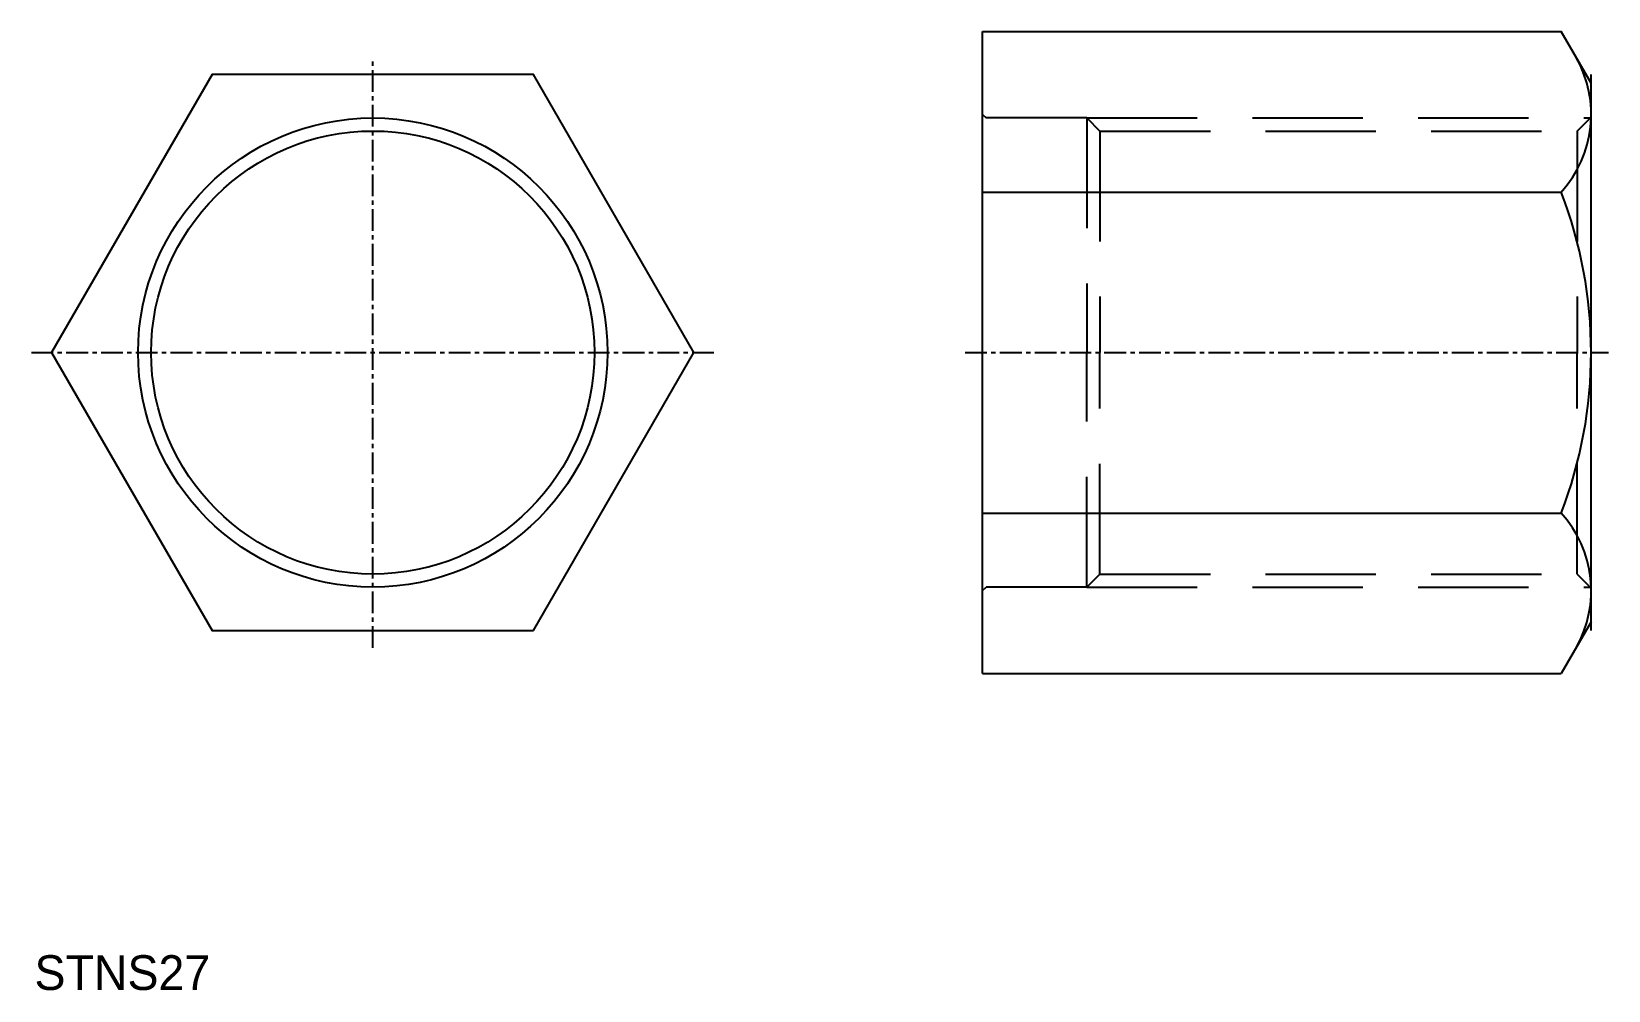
# Model space of a CAD drawing. Extents: x -29.9 to 60.8, y -2.2 to 53.
import ezdxf

# ---------------------------------------------------------------- set-up
doc = ezdxf.new("R2010")
doc.units = 0
doc.linetypes.add('CENTER', pattern=[2, 1.25, -0.25, 0.25, -0.25])
doc.linetypes.add('HIDDEN', pattern=[9.525, 6.35, -3.175])
doc.layers.get('0').update_dxf_attribs({"linetype": 'CONTINUOUS'})
doc.layers.add('18-1-HID', color=4, linetype='HIDDEN')
doc.layers.add('CENTER', color=1, linetype='CENTER')

msp = doc.modelspace()

# ---------------------------------------------------------------- linework, layer by layer
at = {"color": 7, "linetype": 'CONTINUOUS'}
for p, q in [((24.826, 16.076), (24.826, 53.027)), ((24.826, 53.027), (58.108, 53.027)), ((59.826, 50.052), (58.108, 53.027)), ((59.826, 18.552), (59.826, 50.552)), ((59.826, 19.052), (59.826, 50.052)), ((24.826, 43.789), (58.108, 43.789)), ((24.826, 25.314), (58.108, 25.314)), ((59.826, 19.052), (58.108, 16.076)), ((24.826, 16.076), (58.108, 16.076))]:
    msp.add_line(p, q, dxfattribs=at)
msp.add_lwpolyline([(-1.012, 18.552), (8.225, 34.552), (-1.012, 50.552), (-19.487, 50.552), (-28.725, 34.552), (-19.487, 18.552)], close=True, dxfattribs=at)
for radius in [13.5, 12.75]:
    msp.add_circle((-10.25, 34.552), radius, dxfattribs=at)
for centre, radius, start, end in [((53.196, 48.256), 6.64, 317.71954, 29.63283), ((34.128, 34.552), 25.698, 338.93226, 21.06774), ((53.196, 20.847), 6.64, 330.36717, 42.28046)]:
    msp.add_arc(centre, radius, start, end, dxfattribs=at)
at = {"layer": '18-1-HID', "color": 4, "linetype": 'HIDDEN'}
for p, q in [((24.826, 48.252), (25.026, 48.052)), ((59.026, 47.302), (59.826, 48.102)), ((30.826, 48.052), (25.026, 48.052)), ((30.826, 48.052), (59.776, 48.052)), ((30.826, 48.052), (31.576, 47.302)), ((30.826, 48.052), (30.826, 34.552)), ((31.576, 47.302), (59.026, 47.302)), ((31.576, 47.302), (31.576, 34.552)), ((59.026, 47.302), (59.026, 34.552)), ((30.826, 21.052), (30.826, 34.552)), ((31.576, 21.802), (31.576, 34.552)), ((59.026, 21.802), (59.026, 34.552)), ((30.826, 21.052), (31.576, 21.802)), ((31.576, 21.802), (59.026, 21.802)), ((59.026, 21.802), (59.826, 21.002)), ((24.826, 20.852), (25.026, 21.052)), ((30.826, 21.052), (25.026, 21.052)), ((30.826, 21.052), (59.776, 21.052))]:
    msp.add_line(p, q, dxfattribs=at)
at = {"layer": 'CENTER', "color": 1, "linetype": 'CENTER'}
for p, q in [((-10.25, 17.552), (-10.25, 51.552)), ((-29.88, 34.552), (9.38, 34.552)), ((23.826, 34.552), (60.826, 34.552))]:
    msp.add_line(p, q, dxfattribs=at)

# ---------------------------------------------------------------- texts
at = {"color": 7, "linetype": 'CONTINUOUS'}
msp.add_text('STNS27', height=2, dxfattribs=at).set_placement((-29.71, -2.129))

doc.saveas('drawing.dxf')
